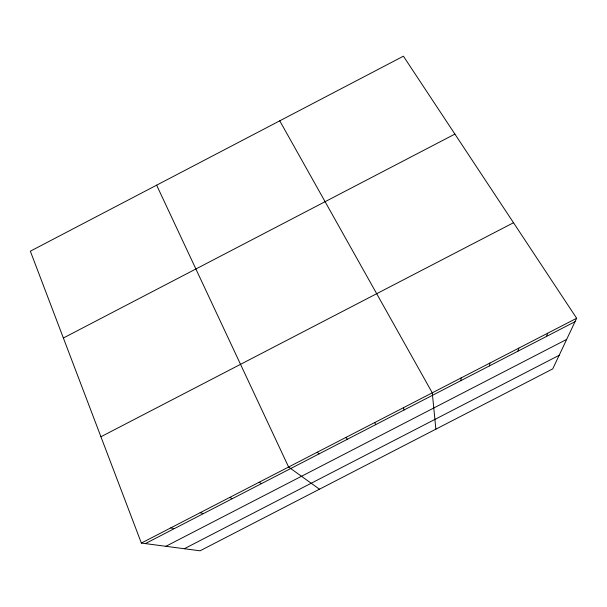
<?xml version="1.0" encoding="UTF-8"?>
<svg xmlns="http://www.w3.org/2000/svg" width="607" height="607" viewBox="0 0 607 607"><rect width="100%" height="100%" fill="white"/><g stroke="black" fill="none" stroke-linecap="round" stroke-linejoin="round"><path stroke-width="0.91" d="M460.956 380.612L461.085 377.941M489.432 365.907L489.932 363.039M517.93 351.187L518.81 348.13M546.459 336.453L547.711 333.197M576.65 318.258L552.757 368.874L200.037 550.807L141.363 543.068L30.35 251.184L403.412 56.193L576.65 318.258L141.363 543.068M63.371 338.008L454.901 134.086M100.929 436.752L513.507 222.731M145.361 543.591L575.019 321.702M165.855 546.3L566.665 339.404M184.293 548.728L559.161 355.3M170.757 527.893L174.368 528.614M200.173 512.695L203.413 513.613M229.621 497.482L232.481 498.597M259.106 482.262L261.587 483.574M319.472 489.204L288.613 467.018L156.636 185.173M317.286 452.207L319.016 453.915M345.99 437.389L347.348 439.278M279.751 120.823L432.267 392.828L435.872 429.157M374.716 422.548L375.71 424.634M403.48 407.692L404.095 409.975"/></g></svg>
